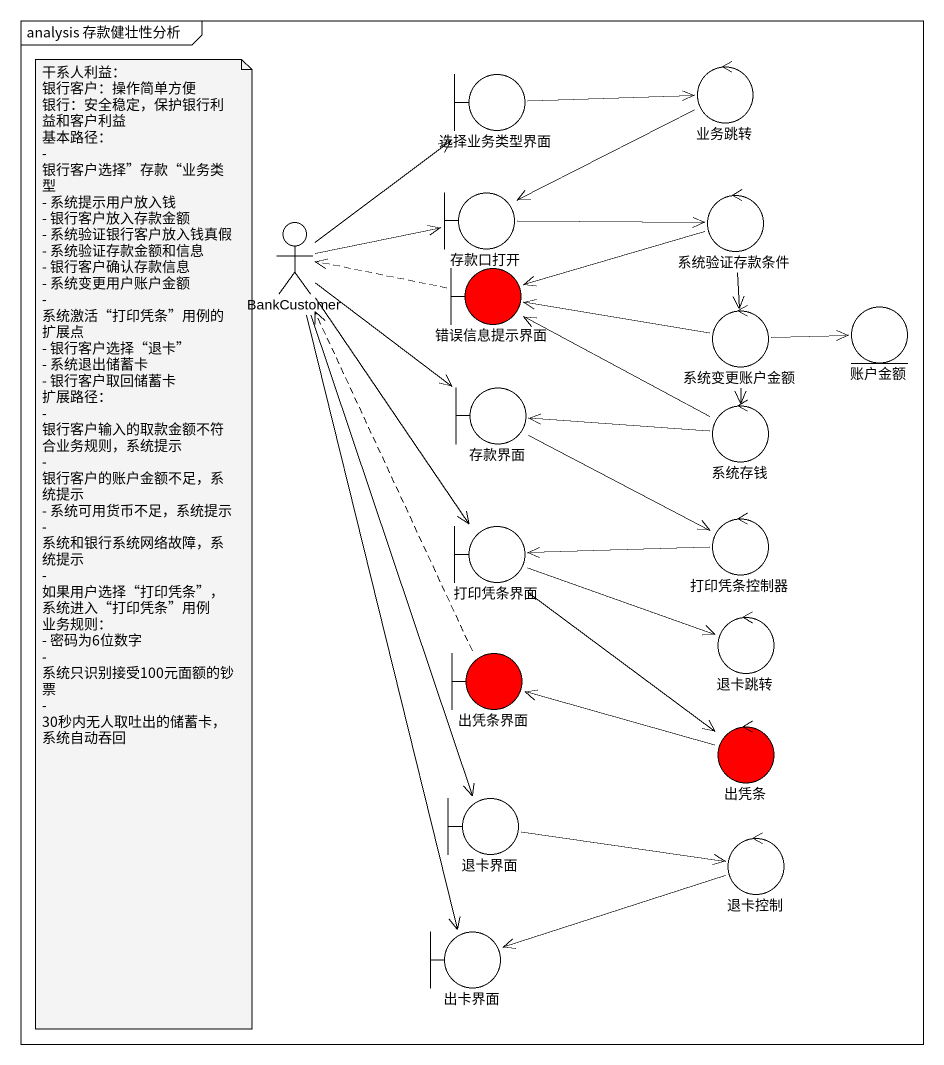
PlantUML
@startuml
mainframe analysis 存款健壮性分析
boundary 选择业务类型界面
control 业务跳转
actor BankCustomer
boundary 存款口打开
control 系统验证存款条件
boundary 错误信息提示界面 #FF0000
control 系统变更账户金额
entity 账户金额
boundary 存款界面
control 系统存钱
boundary 打印凭条界面
control 打印凭条控制器
control 退卡跳转
boundary 出凭条界面 #FF0000
control 出凭条 #FF0000
boundary 退卡界面
control 退卡控制
boundary 出卡界面
选择业务类型界面 -right-> 业务跳转
业务跳转 -left-> 存款口打开
BankCustomer -up-> 选择业务类型界面
BankCustomer -right-> 存款口打开
BankCustomer --> 存款界面
BankCustomer --> 打印凭条界面
BankCustomer --> 退卡界面
BankCustomer --> 出卡界面
存款口打开 -right-> 系统验证存款条件
系统验证存款条件 -left-> 错误信息提示界面
系统验证存款条件 --> 系统变更账户金额
错误信息提示界面 .left.> BankCustomer
系统变更账户金额 -left-> 错误信息提示界面
系统变更账户金额 -right-> 账户金额
系统变更账户金额 --> 系统存钱
存款界面 -right-> 打印凭条控制器
系统存钱 -left-> 错误信息提示界面
系统存钱 -left-> 存款界面
打印凭条界面 -right-> 退卡跳转
打印凭条界面 --> 出凭条
打印凭条控制器 -left-> 打印凭条界面
出凭条界面 .up.> BankCustomer
出凭条 -left-> 出凭条界面
退卡界面 -right-> 退卡控制
退卡控制 -left-> 出卡界面
note as N1
  干系人利益：
  银行客户：操作简单方便
  银行：安全稳定，保护银行利益和客户利益
  基本路径：
  - 银行客户选择”存款“业务类型
  - 系统提示用户放入钱
  - 银行客户放入存款金额
  - 系统验证银行客户放入钱真假
  - 系统验证存款金额和信息
  - 银行客户确认存款信息
  - 系统变更用户账户金额
  - 系统激活“打印凭条”用例的扩展点
  - 银行客户选择“退卡”
  - 系统退出储蓄卡
  - 银行客户取回储蓄卡
  扩展路径：
  - 银行客户输入的取款金额不符合业务规则，系统提示
  - 银行客户的账户金额不足，系统提示
  - 系统可用货币不足，系统提示
  - 系统和银行系统网络故障，系统提示
  - 如果用户选择“打印凭条”，系统进入“打印凭条”用例
  业务规则：
  - 密码为6位数字
  - 系统只识别接受100元面额的钞票
  - 30秒内无人取吐出的储蓄卡，系统自动吞回
end note
@enduml
